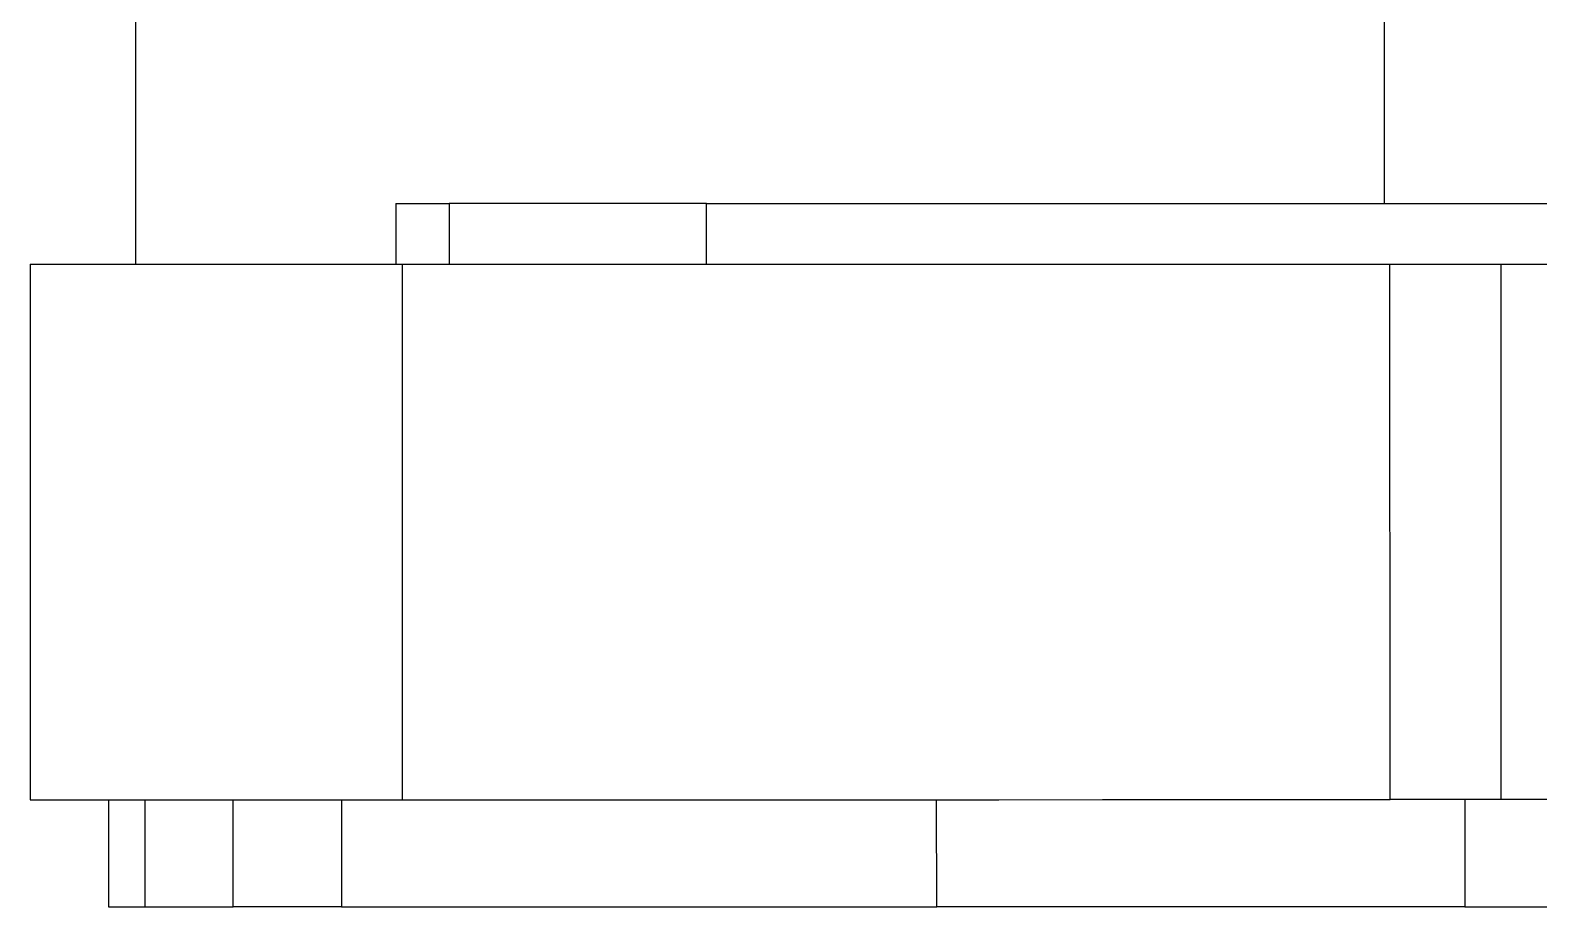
# Model space of a CAD drawing. Header units: millimetres. Extents: x -358 to 836, y 5 to 1249.
# Drawn here: x 251.02 to 293.29, y 1122.15 to 1146.7 of the extents above; entities that cross this region are included whole.
import ezdxf

# ---------------------------------------------------------------- set-up
doc = ezdxf.new("R2010")
doc.units = ezdxf.units.MM

msp = doc.modelspace()

# ---------------------------------------------------------------- linework, layer by layer
at = {"color": 7, "linetype": 'Continuous', "lineweight": 25}
for p, q in [((253.971, 1190.645), (253.971, 1140.148)), ((288.971, 1141.85), (288.971, 1147.345)), ((261.271, 1141.848), (261.271, 1140.148)), ((262.762, 1141.848), (262.762, 1140.149)), ((269.975, 1141.849), (293.897, 1141.85)), ((269.975, 1140.149), (269.975, 1141.849)), ((251.021, 1140.148), (251.022, 1125.148)), ((261.452, 1125.148), (261.451, 1140.148)), ((289.122, 1125.15), (289.121, 1140.15)), ((292.229, 1140.15), (292.23, 1125.15)), ((253.22, 1125.148), (253.22, 1122.148)), ((254.24, 1122.148), (254.239, 1125.148)), ((256.711, 1122.148), (256.711, 1125.148)), ((259.74, 1125.148), (259.74, 1122.148)), ((276.421, 1122.149), (276.42, 1125.149)), ((291.221, 1125.15), (291.221, 1122.15)), ((254.24, 1122.148), (256.711, 1122.148)), ((259.74, 1122.148), (276.421, 1122.149))]:
    msp.add_line(p, q, dxfattribs=at)
at = {"color": 7, "linetype": 'Continuous', "lineweight": 25, "flags": 128}
for points in [[(261.271, 1141.848), (261.298, 1141.848), (261.378, 1141.848), (261.509, 1141.848), (261.687, 1141.848), (261.908, 1141.848), (262.165, 1141.848), (262.453, 1141.848), (262.762, 1141.848)], [(269.975, 1141.849), (269.346, 1141.849), (268.484, 1141.849), (267.458, 1141.849), (266.348, 1141.849), (265.24, 1141.849), (264.223, 1141.849), (263.374, 1141.849), (262.762, 1141.848)], [(251.021, 1140.148), (251.106, 1140.148), (251.55, 1140.148), (252.368, 1140.148), (253.549, 1140.148), (255.073, 1140.148), (256.918, 1140.148), (259.055, 1140.148), (261.451, 1140.148)], [(261.451, 1140.148), (263.942, 1140.149), (266.604, 1140.149), (269.399, 1140.149), (272.284, 1140.149), (275.219, 1140.149), (278.158, 1140.15), (281.061, 1140.15), (283.882, 1140.15), (286.582, 1140.15), (289.121, 1140.15)], [(289.121, 1140.15), (289.586, 1140.15), (290.094, 1140.15), (290.613, 1140.15), (291.106, 1140.15), (291.54, 1140.15), (291.886, 1140.15), (292.121, 1140.15), (292.229, 1140.15)], [(292.229, 1140.15), (292.285, 1140.15), (292.39, 1140.15), (292.541, 1140.15), (292.738, 1140.15), (292.975, 1140.15), (293.25, 1140.15), (293.559, 1140.15), (293.897, 1140.151)], [(251.022, 1125.148), (251.107, 1125.148), (251.551, 1125.148), (252.369, 1125.148), (253.55, 1125.148), (255.074, 1125.148), (256.919, 1125.148), (259.056, 1125.148), (261.452, 1125.148)], [(261.452, 1125.148), (263.943, 1125.149), (266.605, 1125.149), (269.4, 1125.149), (272.285, 1125.149), (275.22, 1125.149), (278.159, 1125.149), (281.062, 1125.15), (283.883, 1125.15), (286.583, 1125.15), (289.122, 1125.15)], [(291.221, 1125.15), (291.107, 1125.15), (290.614, 1125.15), (290.095, 1125.15), (289.587, 1125.15), (289.122, 1125.15)], [(293.897, 1125.15), (293.33, 1125.15), (292.809, 1125.15), (292.347, 1125.15), (291.954, 1125.15), (291.638, 1125.15), (291.408, 1125.15), (291.268, 1125.15), (291.221, 1125.15)], [(253.22, 1122.148), (253.262, 1122.148), (253.596, 1122.148), (254.24, 1122.148)], [(259.74, 1122.148), (259.312, 1122.148), (258.888, 1122.148), (258.474, 1122.148), (258.074, 1122.148), (257.694, 1122.148), (257.337, 1122.148), (257.008, 1122.148), (256.711, 1122.148)], [(291.221, 1122.15), (290.344, 1122.15), (289.002, 1122.15), (287.374, 1122.15), (285.497, 1122.15), (283.415, 1122.15), (281.174, 1122.15), (278.824, 1122.149), (276.421, 1122.149)], [(291.221, 1122.15), (291.268, 1122.15), (291.408, 1122.15), (291.639, 1122.15), (291.954, 1122.15), (292.347, 1122.15), (292.809, 1122.15), (293.33, 1122.15), (293.897, 1122.15)]]:
    msp.add_lwpolyline(points, dxfattribs=at)

doc.saveas('drawing.dxf')
